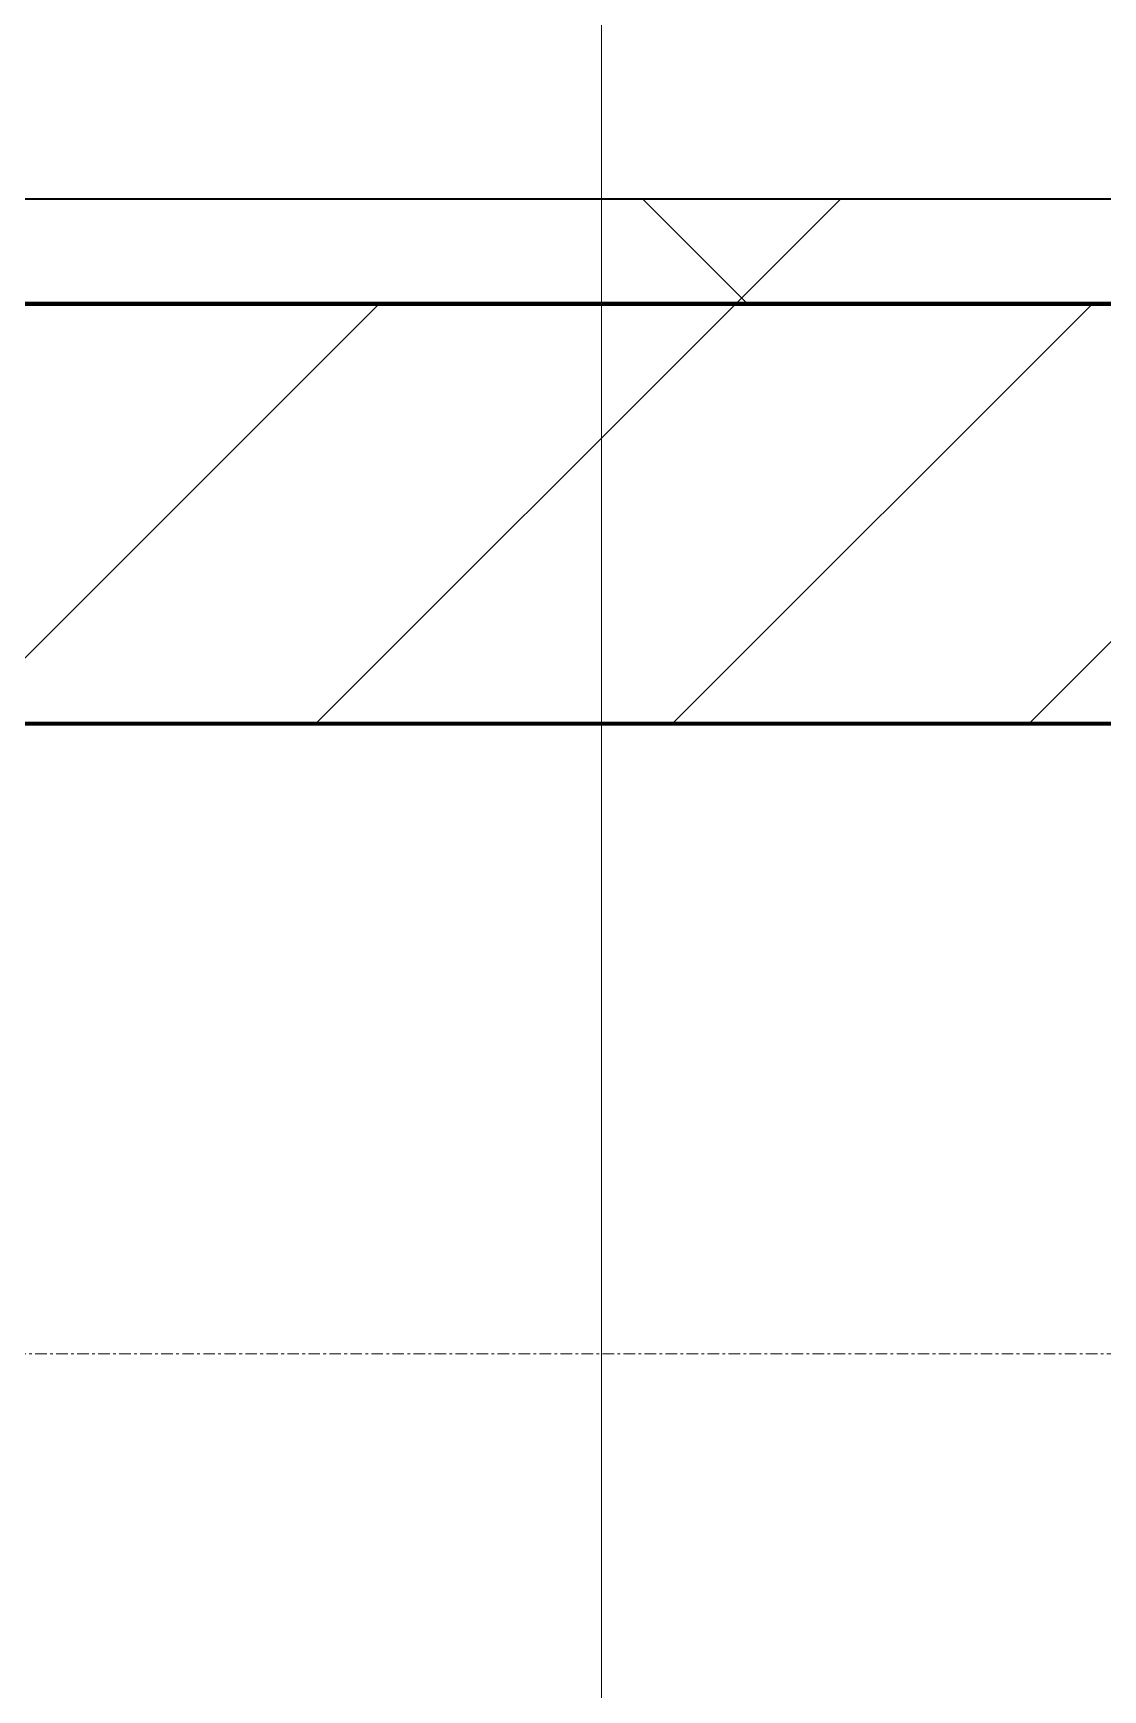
# Model space of a CAD drawing. Header units: millimetres. Extents: x -853432 to -773672, y -18171 to 22484.
# Drawn here: x -832319 to -831810, y -4481 to -3692 of the extents above; entities that cross this region are included whole.
import ezdxf
from ezdxf.xclip import XClip

# ---------------------------------------------------------------- set-up
doc = ezdxf.new("R2010")
doc.units = ezdxf.units.MM
doc.header["$XCLIPFRAME"] = 0
doc.linetypes.add('DPA_Grid _ Level 100', pattern=[10, 5.5, -1.6, 1.3, -1.6])
for name, color, linetype, lineweight in [('A-GLAZ-CURT', 2, 'Continuous', 9), ('A-WALL', 5, 'Continuous', 35), ('A-WALL-FNSH', 2, 'Continuous', 35), ('A-WALL-PATT', 1, 'Continuous', 35), ('G-ANNO-TEXT', 3, 'Continuous', 9), ('S-GRID', 251, 'Continuous', 9)]:
    doc.layers.add(name, color=color, linetype=linetype, lineweight=lineweight)
doc.layers.add('A11_ALU.SOLID SHEET', color=2, linetype='Continuous')

# ---------------------------------------------------------------- blocks, each defined once
blk = doc.blocks.new('*U2464')
at = {"layer": 'S-GRID', "linetype": 'DPA_Grid _ Level 100'}
blk.add_line((57000, -7900), (-16649.52, -7900), dxfattribs=at)
blk = doc.blocks.new('PPLS-PP19_Custom Tile Pattern - Custom Tile Pattern-V91-4251-01 ENLARGED CONCOURSE LEVEL - REFLECTED CEILING PLAN - SHEET 2')
at = {"layer": 'A-GLAZ-CURT'}
for p, q in [((-300, 0), (300, 0)), ((300, 0), (-300, 0)), ((195.99, 0), (213.31, 0)), ((213.31, 0), (195.99, 0)), ((230.06, 0), (300, 0)), ((-300, -50), (300, -50)), ((300, -50), (-300, -50))]:
    blk.add_line(p, q, dxfattribs=at)
for points, knots in [([(-26.75, 0), (-27.82, 0), (-36.18, 0), (-53.55, 0), (-78.2, 0), (-110.94, 0), (-130.52, 0), (-147.74, 0), (-149.07, 0)], [-8718.362214, -8718.362214, -8718.362214, -8718.362214, -8532.293389, -8073.216054, -7508.296369, -7004.680444, -6449.282163, -6277.220794, -6277.220794, -6277.220794, -6277.220794]), ([(-126.5, 0), (-122.44, 0), (-108.71, 0), (-86.68, 0), (-63.44, 0), (-54.4, 0), (-48.53, 0), (-30.79, 0), (-18.63, 0), (-1.28, 0), (4.49, 0)], [-5231.017328, -5231.017328, -5231.017328, -5231.017328, -4994.692869, -4542.524482, -4008.285538, -3689.699207, -3546.54457, -3315.260113, -2864.387349, -2490.960632, -2490.960632, -2490.960632, -2490.960632]), ([(-36.33, 0), (-36.43, 0), (-37.27, 0), (-45.02, 0), (-46.13, 0), (-60.59, 0), (-81.23, 0), (-99.51, 0), (-114.02, 0), (-117.28, 0), (-118.78, 0)], [-1855.773136, -1855.773136, -1855.773136, -1855.773136, -1810.870157, -1672.078046, -1405.135169, -1060.00838, -740.068933, -229.489605, -116.330425, 0, 0, 0, 0]), ([(-36.62, 0), (-36.62, 0), (-40.35, 0), (-44.32, 0), (-58.97, 0), (-85.2, 0), (-107.61, 0), (-116.56, 0), (-117.56, 0)], [-4069.478503, -4069.478503, -4069.478503, -4069.478503, -3858.647035, -3538.256648, -2842.901703, -2193.204658, -1433.981041, -985.49888, -985.49888, -985.49888, -985.49888]), ([(5.42, 0), (4.57, 0), (0.7, 0), (-12.23, 0), (-25.64, 0), (-40, 0), (-56.24, 0), (-75.59, 0), (-94, 0), (-112.01, 0), (-114.94, 0), (-115.63, 0)], [-2787.153212, -2787.153212, -2787.153212, -2787.153212, -2720.818881, -2518.50168, -2125.455881, -1792.521578, -1466.981642, -1208.454564, -789.402658, -501.969187, -243.577221, -243.577221, -243.577221, -243.577221]), ([(-29.03, 0), (-33.97, 0), (-43.74, 0), (-56.37, 0), (-71.66, 0), (-77.83, 0), (-82.66, 0), (-83.28, 0), (-83.28, 0)], [-2680.714891, -2680.714891, -2680.714891, -2680.714891, -2413.671296, -2161.752162, -2006.592567, -1646.621388, -1424.436217, -1393.971743, -1393.971743, -1393.971743, -1393.971743]), ([(-83.28, 0), (-83.28, 0), (-82.91, 0), (-76.14, 0), (-62.97, 0), (-48.14, 0), (-36.49, 0), (-33.57, 0), (-29.94, 0), (-28.57, 0)], [-1393.4169, -1393.4169, -1393.4169, -1393.4169, -1353.722004, -1274.333717, -1073.56893, -651.549973, -296.515819, -83.513472, 0, 0, 0, 0]), ([(31.18, 0), (25.97, 0), (11.99, 0), (-16.92, 0), (-44.91, 0), (-61, 0), (-63.74, 0)], [-4496.803627, -4496.803627, -4496.803627, -4496.803627, -4222.080604, -3745.412743, -2981.410125, -2680.530094, -2680.530094, -2680.530094, -2680.530094]), ([(-62.72, 0), (-54.35, 0), (-36.77, 0), (-12.85, 0), (0.39, 0), (4.31, 0)], [-4506.178587, -4506.178587, -4506.178587, -4506.178587, -4065.652676, -3589.737505, -3288.292483, -3288.292483, -3288.292483, -3288.292483]), ([(-62.48, 0), (-60.42, 0), (-51.88, 0), (-34.42, 0), (-29.82, 0), (-29.19, 0)], [-2165.127672, -2165.127672, -2165.127672, -2165.127672, -1809.437387, -963.711516, -666.19313, -666.19313, -666.19313, -666.19313]), ([(-51.83, 0), (-51.83, 0), (-51.78, 0), (-47.4, 0), (-46.01, 0), (-40.22, 0), (-36.78, 0)], [-632.814994, -632.814994, -632.814994, -632.814994, -627.965721, -508.377888, -260.442412, 0, 0, 0, 0]), ([(76.63, 0), (74.8, 0), (67.65, 0), (53.52, 0), (37, 0), (24.07, 0), (12.82, 0), (-2.9, 0), (-20.62, 0), (-32.81, 0), (-44.85, 0), (-51.43, 0), (-51.79, 0)], [-3095.572228, -3095.572228, -3095.572228, -3095.572228, -2950.589685, -2634.532728, -2313.748533, -2106.613311, -1925.670641, -1617.263037, -1290.787923, -1039.307308, -819.71621, -644.910881, -644.910881, -644.910881, -644.910881]), ([(-41.76, 0), (-39.9, 0), (-37.72, 0), (-36.92, 0), (-36.77, 0)], [-4270.495146, -4270.495146, -4270.495146, -4270.495146, -4161.040818, -4106.245333, -4106.245333, -4106.245333, -4106.245333]), ([(-36.78, 0), (-32.43, 0), (-19.22, 0), (8.83, 0), (43.36, 0), (70.92, 0), (82.12, 0), (83.66, 0)], [-6191.144455, -6191.144455, -6191.144455, -6191.144455, -5862.463379, -5340.621928, -4573.028122, -4094.177415, -3869.465285, -3869.465285, -3869.465285, -3869.465285]), ([(-36.29, 0), (-36.29, 0), (-34.66, 0), (-28.88, 0), (-26.95, 0), (-26.54, 0)], [-9150.272121, -9150.272121, -9150.272121, -9150.272121, -9057.163041, -8919.836787, -8834.607043, -8834.607043, -8834.607043, -8834.607043]), ([(30.82, 0), (29.27, 0), (20.14, 0), (3.54, 0), (-16.58, 0), (-34.76, 0), (-36.04, 0)], [-10462.034656, -10462.034656, -10462.034656, -10462.034656, -10363.088938, -9884.23066, -9424.652049, -9182.880979, -9182.880979, -9182.880979, -9182.880979]), ([(-33.34, 0), (-33.34, 0), (-32.93, 0), (-31.16, 0), (-30.52, 0)], [-2415.024266, -2415.024266, -2415.024266, -2415.024266, -2357.633367, -2323.618664, -2323.618664, -2323.618664, -2323.618664]), ([(4.21, 0), (3.12, 0), (-4.61, 0), (-17.84, 0), (-30.57, 0), (-31.82, 0), (-32, 0)], [-3388.610552, -3388.610552, -3388.610552, -3388.610552, -3333.063701, -2994.501669, -2698.150104, -2614.070998, -2614.070998, -2614.070998, -2614.070998]), ([(-30.76, 0), (-30.73, 0), (-29.99, 0), (-23.47, 0), (-15.75, 0), (-15.19, 0)], [-54176.191683, -54176.191683, -54176.191683, -54176.191683, -54157.274271, -53749.15266, -53717.791567, -53717.791567, -53717.791567, -53717.791567]), ([(-30.52, 0), (-27.11, 0), (-17.83, 0), (5.99, 0), (22.06, 0), (37.44, 0), (45.92, 0), (57.76, 0), (64.47, 0), (71.71, 0), (73.29, 0), (73.74, 0)], [-2323.618664, -2323.618664, -2323.618664, -2323.618664, -2142.497158, -1716.209403, -1206.526904, -1089.329421, -901.315459, -753.071572, -495.328968, -421.953223, -387.269777, -387.269777, -387.269777, -387.269777]), ([(-13, 0), (-14.35, 0), (-17.68, 0), (-25.97, 0), (-29.52, 0), (-30.21, 0)], [-55207.591944, -55207.591944, -55207.591944, -55207.591944, -54789.006179, -54461.685999, -54290.791712, -54290.791712, -54290.791712, -54290.791712]), ([(4.3, 0), (3.36, 0), (-2.22, 0), (-13.89, 0), (-24.92, 0), (-29.03, 0)], [-3375.715047, -3375.715047, -3375.715047, -3375.715047, -3285.499107, -2903.012179, -2680.714891, -2680.714891, -2680.714891, -2680.714891]), ([(-28.98, 0), (-28.66, 0), (-27.39, 0), (-24.45, 0), (-22.56, 0)], [-166.548282, -166.548282, -166.548282, -166.548282, -102.06493, 0, 0, 0, 0]), ([(-28.57, 0), (-26.93, 0), (-20.29, 0), (-11.45, 0), (-1.37, 0), (4.06, 0), (4.44, 0)], [-5361.429781, -5361.429781, -5361.429781, -5361.429781, -5261.36855, -5050.479954, -4785.90057, -4765.715361, -4765.715361, -4765.715361, -4765.715361]), ([(-22.56, 0), (-20.27, 0), (-17.03, 0), (-11.36, 0), (-7.66, 0), (-6.6, 0), (-6.44, 0)], [-56468.192263, -56468.192263, -56468.192263, -56468.192263, -56344.022017, -56303.229861, -56166.290093, -56124.392176, -56124.392176, -56124.392176, -56124.392176]), ([(-15.19, 0), (-13.07, 0), (7.48, 0), (42.82, 0), (88.72, 0), (120.63, 0), (138.28, 0), (138.53, 0)], [-461.142613, -461.142613, -461.142613, -461.142613, -429.606584, -390.253598, -346.313304, -291.370682, -290.5735, -290.5735, -290.5735, -290.5735]), ([(-6.54, 0), (-6.73, 0), (-7.2, 0), (-7.6, 0), (-7.79, 0)], [-56009.792147, -56009.792147, -56009.792147, -56009.792147, -55949.290093, -55895.192118, -55895.192118, -55895.192118, -55895.192118]), ([(-2.63, 0), (-2.47, 0), (-1.22, 0), (4.92, 0), (15.97, 0), (22.54, 0), (24.49, 0)], [-226.825321, -226.825321, -226.825321, -226.825321, -220.269177, -206.416616, -198.214427, -187.717507, -187.717507, -187.717507, -187.717507]), ([(4.43, 0), (3, 0), (0.51, 0), (-1.67, 0), (-2.25, 0)], [-258.111572, -258.111572, -258.111572, -258.111572, -246.234814, -234.646884, -234.646884, -234.646884, -234.646884]), ([(103.09, 0), (101.08, 0), (86.31, 0), (63.34, 0), (35.84, 0), (16.02, 0), (8.49, 0), (5.28, 0)], [-375.435014, -375.435014, -375.435014, -375.435014, -369.147452, -330.153101, -307.516438, -285.83788, -260.392522, -260.392522, -260.392522, -260.392522]), ([(70.61, 0), (66.16, 0), (55.8, 0), (39.61, 0), (25.86, 0), (12.37, 0), (5.33, 0)], [-4647.237329, -4647.237329, -4647.237329, -4647.237329, -4326.416877, -4098.545751, -3766.694881, -3407.710664, -3407.710664, -3407.710664, -3407.710664]), ([(5.34, 0), (8.24, 0), (13.87, 0), (21.24, 0), (24.62, 0), (24.72, 0), (24.72, 0)], [-4750.045326, -4750.045326, -4750.045326, -4750.045326, -4596.498881, -4445.288762, -4384.376941, -4376.041937, -4376.041937, -4376.041937, -4376.041937]), ([(5.44, 0), (5.89, 0), (11.4, 0), (15.02, 0), (22.91, 0), (31, 0), (39.04, 0), (51.19, 0), (58.74, 0), (61.34, 0), (61.45, 0)], [-2469.909231, -2469.909231, -2469.909231, -2469.909231, -2439.246196, -2084.094819, -1956.422387, -1818.904206, -1645.594513, -1443.202566, -1228.752106, -1120.932285, -1120.932285, -1120.932285, -1120.932285]), ([(8.33, 0), (8.19, 0), (7.63, 0), (6.48, 0), (5.45, 0)], [-3574.286521, -3574.286521, -3574.286521, -3574.286521, -3526.962355, -3414.826412, -3414.826412, -3414.826412, -3414.826412]), ([(5.48, 0), (7.78, 0), (9.7, 0), (10.14, 0), (10.18, 0)], [-3257.157361, -3257.157361, -3257.157361, -3257.157361, -3066.359526, -3044.715262, -3044.715262, -3044.715262, -3044.715262]), ([(9.32, 0), (9.08, 0), (8.22, 0), (6.95, 0), (5.95, 0)], [-2922.926651, -2922.926651, -2922.926651, -2922.926651, -2882.788014, -2801.138041, -2801.138041, -2801.138041, -2801.138041]), ([(24.69, 0), (24.54, 0), (20.99, 0), (15.48, 0), (10.8, 0), (9.63, 0)], [-4368.572414, -4368.572414, -4368.572414, -4368.572414, -4306.476363, -4080.000647, -3772.857994, -3772.857994, -3772.857994, -3772.857994]), ([(18.16, 0), (19.15, 0), (24.25, 0), (25.66, 0), (26.12, 0)], [-5700.113719, -5700.113719, -5700.113719, -5700.113719, -5554.232259, -5302.431367, -5302.431367, -5302.431367, -5302.431367]), ([(74.29, 0), (73.97, 0), (70.43, 0), (62.26, 0), (51.85, 0), (43.81, 0), (29.53, 0), (20.67, 0), (18.85, 0), (18.16, 0)], [-6943.444139, -6943.444139, -6943.444139, -6943.444139, -6924.452779, -6738.82075, -6548.303034, -6314.283804, -6135.05769, -5972.647715, -5832.674503, -5832.674503, -5832.674503, -5832.674503]), ([(27.44, 0), (27.9, 0), (29.54, 0), (38.07, 0), (53.39, 0), (71.67, 0), (84.83, 0), (86.01, 0), (92.51, 0), (94.33, 0)], [-5037.309798, -5037.309798, -5037.309798, -5037.309798, -4887.603822, -4705.298446, -4353.683244, -3960.84581, -3759.045785, -3336.541051, -2783.776468, -2783.776468, -2783.776468, -2783.776468]), ([(27.89, 0), (29.09, 0), (33.4, 0), (48.37, 0), (62.74, 0), (71.89, 0), (73.96, 0)], [-147.777612, -147.777612, -147.777612, -147.777612, -135.792042, -118.513713, -97.899267, -91.861759, -91.861759, -91.861759, -91.861759]), ([(53.18, 0), (53.06, 0), (52.22, 0), (44.99, 0), (36.46, 0), (30.82, 0)], [-622.740158, -622.740158, -622.740158, -622.740158, -566.066452, -360.610861, 0, 0, 0, 0]), ([(136.44, 0), (121.66, 0), (86.93, 0), (51.16, 0), (31.18, 0)], [-106.750556, -106.750556, -106.750556, -106.750556, -59.610984, 0, 0, 0, 0]), ([(142.84, 0), (142.25, 0), (132.27, 0), (109.77, 0), (76.86, 0), (57.82, 0), (46.51, 0), (41.18, 0), (36.02, 0), (35.54, 0), (35.54, 0)], [-462.196269, -462.196269, -462.196269, -462.196269, -458.593899, -401.860199, -357.622665, -341.267687, -334.000314, -326.15566, -319.318397, -317.489778, -317.489778, -317.489778, -317.489778]), ([(36.29, 0), (37.77, 0), (48.82, 0), (59.69, 0), (69.19, 0), (73.7, 0)], [-314.598523, -314.598523, -314.598523, -314.598523, -305.899624, -287.17622, -270.319199, -270.319199, -270.319199, -270.319199]), ([(61.47, 0), (61.47, 0), (61.21, 0), (54.61, 0), (53.71, 0), (53.56, 0)], [-1113.311073, -1113.311073, -1113.311073, -1113.311073, -1096.402191, -891.204116, -747.28819, -747.28819, -747.28819, -747.28819]), ([(74.13, 0), (73.48, 0), (72.34, 0), (71.05, 0), (70.61, 0)], [-96.817444, -96.817444, -96.817444, -96.817444, -31.537676, 0, 0, 0, 0]), ([(74.27, 0), (79.65, 0), (99.63, 0), (124.45, 0), (132.42, 0), (134.6, 0)], [-269.603509, -269.603509, -269.603509, -269.603509, -249.500363, -194.761443, -152.241002, -152.241002, -152.241002, -152.241002]), ([(74.27, 0), (83.85, 0), (102.19, 0), (116.36, 0), (128.63, 0), (128.95, 0)], [-91.564347, -91.564347, -91.564347, -91.564347, -63.759246, -39.050993, -35.895543, -35.895543, -35.895543, -35.895543]), ([(74.49, 0), (74.83, 0), (75.56, 0), (76.03, 0), (76.21, 0)], [-366.301547, -366.301547, -366.301547, -366.301547, -334.951786, -290.452333, -290.452333, -290.452333, -290.452333]), ([(114.39, 0), (114.2, 0), (112.08, 0), (105.42, 0), (92.38, 0), (85.79, 0), (77.67, 0), (74.51, 0)], [-8148.58938, -8148.58938, -8148.58938, -8148.58938, -8105.191388, -7723.759874, -7531.75727, -7135.649961, -6947.744629, -6947.744629, -6947.744629, -6947.744629]), ([(94.4, 0), (94.4, 0), (94.64, 0), (99.11, 0), (108.97, 0), (120.79, 0), (139.94, 0), (163.31, 0), (185.23, 0), (193.62, 0), (194.69, 0), (194.79, 0)], [-2348.345796, -2348.345796, -2348.345796, -2348.345796, -2310.419338, -2233.599744, -2052.234781, -1843.028543, -1530.39897, -1095.004608, -529.74427, -295.064701, -265.121568, -265.121568, -265.121568, -265.121568]), ([(129.02, 0), (129.02, 0), (124.41, 0), (122.35, 0), (114.96, 0), (108.04, 0), (103.09, 0)], [-35.386604, -35.386604, -35.386604, -35.386604, -31.430235, -22.807238, -15.488593, 0, 0, 0, 0]), ([(142.4, 0), (142.14, 0), (139.21, 0), (134.04, 0), (126.24, 0), (118.6, 0), (114.23, 0), (111.98, 0), (105.66, 0), (105.23, 0), (105.23, 0)], [-9864.081881, -9864.081881, -9864.081881, -9864.081881, -9847.788484, -9677.714971, -9567.007022, -9453.21225, -9220.200448, -9012.77275, -8966.157302, -8929.495943, -8929.495943, -8929.495943, -8929.495943]), ([(105.26, 0), (105.52, 0), (111.01, 0), (112.65, 0), (113.59, 0)], [-8920.561005, -8920.561005, -8920.561005, -8920.561005, -8814.835624, -8577.462505, -8577.462505, -8577.462505, -8577.462505]), ([(128.58, 0), (128.8, 0), (130.16, 0), (139.26, 0), (152.67, 0), (161.24, 0), (162.19, 0), (162.75, 0)], [-633.326174, -633.326174, -633.326174, -633.326174, -627.736123, -618.981161, -602.094757, -592.980799, -581.414464, -581.414464, -581.414464, -581.414464]), ([(137.1, 0), (136, 0), (133.64, 0), (129.87, 0), (129.11, 0)], [-670.405967, -670.405967, -670.405967, -670.405967, -651.020627, -640.742133, -640.742133, -640.742133, -640.742133]), ([(168.37, 0), (167.68, 0), (162.74, 0), (154.16, 0), (143.23, 0)], [-543.375029, -543.375029, -543.375029, -543.375029, -530.793311, -462.996784, -462.996784, -462.996784, -462.996784]), ([(157.9, 0), (156.77, 0), (152.06, 0), (146.54, 0), (143.25, 0)], [-10292.955006, -10292.955006, -10292.955006, -10292.955006, -10098.273015, -9882.407644, -9882.407644, -9882.407644, -9882.407644]), ([(193.8, 0), (193.33, 0), (190.11, 0), (183.13, 0), (171, 0), (161.95, 0), (161.28, 0), (158.35, 0), (157.85, 0), (157.77, 0)], [-11665.349007, -11665.349007, -11665.349007, -11665.349007, -11565.880756, -11105.624034, -10839.086983, -10768.332124, -10666.779182, -10580.760289, -10550.278881, -10550.278881, -10550.278881, -10550.278881]), ([(300, 0), (286.53, 0), (254.22, 0), (207.11, 0), (177.41, 0), (159.34, 0), (158.33, 0), (158.3, 0)], [-285.253232, -285.253232, -285.253232, -285.253232, -244.693688, -187.987675, -143.776725, -129.632772, -123.352749, -123.352749, -123.352749, -123.352749]), ([(159.07, 0), (159.13, 0), (160.84, 0), (165.21, 0), (174.15, 0), (185.98, 0), (208.82, 0), (219.42, 0), (230.06, 0)], [-115.643202, -115.643202, -115.643202, -115.643202, -114.681583, -87.660824, -65.295536, -41.623857, -24.459831, 0, 0, 0, 0]), ([(162.75, 0), (165.4, 0), (170.91, 0), (172.61, 0), (172.61, 0)], [-111.264224, -111.264224, -111.264224, -111.264224, -56.742688, -19.085662, -19.085662, -19.085662, -19.085662]), ([(247.1, 0), (246.76, 0), (245.04, 0), (238.34, 0), (226.56, 0), (221.1, 0), (200.27, 0), (182.99, 0), (174.27, 0), (169.67, 0), (168.99, 0)], [-9649.085549, -9649.085549, -9649.085549, -9649.085549, -9581.591397, -9406.094246, -9221.510254, -9016.44624, -8717.832359, -8253.978395, -8152.463617, -8069.855175, -8069.855175, -8069.855175, -8069.855175]), ([(215.22, 0), (214.62, 0), (210.55, 0), (203.98, 0), (187.54, 0), (175.3, 0), (169.49, 0)], [-203.825446, -203.825446, -203.825446, -203.825446, -198.527383, -184.406837, -162.427601, -142.916156, -142.916156, -142.916156, -142.916156]), ([(171.51, 0), (176.48, 0), (193.23, 0), (201.73, 0), (208.81, 0), (213.9, 0), (241.96, 0), (266.73, 0), (281.71, 0), (291.71, 0), (296.52, 0), (297.86, 0), (298.09, 0)], [-7971.819559, -7971.819559, -7971.819559, -7971.819559, -7784.112253, -7606.717214, -7289.299508, -7042.621073, -6582.165592, -6068.460911, -5766.029927, -5566.724884, -5280.360606, -5199.253518, -5199.253518, -5199.253518, -5199.253518]), ([(172.07, 0), (177.66, 0), (187.87, 0), (201.08, 0), (207.47, 0), (213.96, 0), (215.11, 0)], [-255.364076, -255.364076, -255.364076, -255.364076, -237.955587, -223.92608, -215.862851, -208.75215, -208.75215, -208.75215, -208.75215]), ([(300, 0), (288.22, 0), (262, 0), (230.43, 0), (219.94, 0), (219.02, 0)], [-12528.858583, -12528.858583, -12528.858583, -12528.858583, -11905.454923, -11162.864862, -10856.732305, -10856.732305, -10856.732305, -10856.732305]), ([(219.9, 0), (220.86, 0), (227.84, 0), (242.06, 0), (246.54, 0), (246.96, 0)], [-10670.940496, -10670.940496, -10670.940496, -10670.940496, -10511.382485, -9925.173265, -9834.877357, -9834.877357, -9834.877357, -9834.877357]), ([(284.76, 0), (284.76, 0), (285.09, 0), (287.47, 0), (293.59, 0), (297.76, 0), (300, 0)], [-4110.630118, -4110.630118, -4110.630118, -4110.630118, -4053.389046, -3959.664717, -3862.421465, -3746.95702, -3746.95702, -3746.95702, -3746.95702]), ([(297.38, 0), (295.84, 0), (291.62, 0), (285.38, 0), (284.87, 0)], [-4803.172655, -4803.172655, -4803.172655, -4803.172655, -4358.271401, -4143.037883, -4143.037883, -4143.037883, -4143.037883])]:
    blk.add_open_spline(points, degree=3, knots=knots, dxfattribs=at)
for points in [[(-39.84, 0), (-39.08, 0), (-38.11, 0), (-37.36, 0)], [(24.49, 0), (25.23, 0), (25.72, 0), (26.04, 0)], [(76.22, 0), (75.87, 0), (75.2, 0), (74.32, 0)], [(80.35, 0), (79.57, 0), (78.27, 0), (76.63, 0)], [(84.06, 0), (83.48, 0), (82.41, 0), (81.72, 0)], [(168.74, 0), (168.74, 0), (169.81, 0), (171.51, 0)], [(195.11, 0), (194.91, 0), (194.44, 0), (193.8, 0)]]:
    blk.add_open_spline(points, degree=3, dxfattribs=at)
blk = doc.blocks.new('PPLS-PP19_Custom Tile Pattern - Custom Tile Pattern-V92-4251-01 ENLARGED CONCOURSE LEVEL - REFLECTED CEILING PLAN - SHEET 2')
at = {"layer": 'A-GLAZ-CURT'}
for p, q in [((-300, 0), (300, 0)), ((300, 0), (-300, 0)), ((-293.07, 0), (-275.75, 0)), ((-275.75, 0), (-293.07, 0)), ((-222.32, 0), (-205, 0)), ((-205, 0), (-222.32, 0)), ((-300, -50), (300, -50)), ((300, -50), (-300, -50))]:
    blk.add_line(p, q, dxfattribs=at)
at = {"layer": 'A-GLAZ-CURT', "flags": 128}
for points in [[(-300, 0), (-291.56, 0), (-283.3, 0), (-275.2, 0), (-267.26, 0), (-259.45, 0), (-251.77, 0), (-244.2, 0), (-236.74, 0), (-229.36, 0), (-222.06, 0), (-214.83, 0), (-207.71, 0), (-200.76, 0), (-194.02, 0), (-187.54, 0), (-181.38, 0)], [(-128.55, 0), (-134.16, 0), (-140.03, 0), (-145.5, 0), (-150.63, 0), (-155.53, 0), (-160.27, 0), (-164.95, 0), (-169.65, 0), (-174.47, 0), (-179.49, 0), (-184.81, 0), (-190.44, 0), (-196.37, 0), (-202.58, 0), (-209.04, 0), (-215.73, 0), (-222.63, 0), (-229.72, 0), (-236.97, 0), (-244.39, 0), (-251.96, 0), (-259.67, 0), (-267.51, 0), (-275.48, 0), (-283.55, 0), (-291.73, 0), (-300, 0)], [(-181, 0), (-175.58, 0), (-170.25, 0), (-165.64, 0), (-162.01, 0), (-159.53, 0), (-157.46, 0), (-154.52, 0), (-149.42, 0), (-141.84, 0), (-132.81, 0), (-126.08, 0)]]:
    blk.add_lwpolyline(points, dxfattribs=at)
at = {"layer": 'A-GLAZ-CURT'}
for points, knots in [([(-300, 0), (-284.65, 0), (-236.57, 0), (-174.61, 0), (-129.95, 0), (-110.8, 0), (-99.5, 0), (-91.46, 0)], [-5323.127839, -5323.127839, -5323.127839, -5323.127839, -4502.809032, -2700.551212, -1002.059161, -460.363443, 0, 0, 0, 0]), ([(-72.93, 0), (-75.51, 0), (-91.45, 0), (-134.08, 0), (-202.69, 0), (-262.56, 0), (-294.48, 0), (-300, 0)], [-19442.345229, -19442.345229, -19442.345229, -19442.345229, -18935.241197, -17136.203329, -15131.813646, -13729.592194, -13439.944408, -13439.944408, -13439.944408, -13439.944408]), ([(-180.98, 0), (-182.38, 0), (-189.41, 0), (-209.77, 0), (-232.01, 0), (-255.22, 0), (-262.59, 0), (-264.9, 0), (-265.4, 0)], [-1844.507608, -1844.507608, -1844.507608, -1844.507608, -1755.085331, -1400.429864, -858.079193, -543.655514, -208.940337, 0, 0, 0, 0]), ([(-258.6, 0), (-257.91, 0), (-254.26, 0), (-241.25, 0), (-225.99, 0), (-213.1, 0), (-200.2, 0), (-190.34, 0), (-183.44, 0), (-181.92, 0)], [-5722.54675, -5722.54675, -5722.54675, -5722.54675, -5657.471696, -5413.335975, -5017.494783, -4832.723979, -4666.091899, -4349.945572, -4263.105297, -4263.105297, -4263.105297, -4263.105297]), ([(-181.38, 0), (-186.68, 0), (-200.51, 0), (-216.65, 0), (-231.26, 0), (-233.46, 0), (-234, 0)], [-1707.279905, -1707.279905, -1707.279905, -1707.279905, -1422.553702, -978.033455, -846.069444, -682.911962, -682.911962, -682.911962, -682.911962]), ([(-233.49, 0), (-233.44, 0), (-232.38, 0), (-230.74, 0), (-225.3, 0), (-223.63, 0)], [-455.274641, -455.274641, -455.274641, -455.274641, -440.605512, -119.536984, 0, 0, 0, 0]), ([(-223.63, 0), (-219.39, 0), (-206.17, 0), (-191.99, 0), (-182.53, 0), (-181.02, 0)], [-5463.295695, -5463.295695, -5463.295695, -5463.295695, -5161.076232, -4739.070012, -4659.198317, -4659.198317, -4659.198317, -4659.198317]), ([(-133.82, 0), (-135.51, 0), (-137.8, 0), (-149.31, 0), (-162.01, 0), (-172.68, 0), (-180.09, 0), (-181.01, 0)], [-2731.647847, -2731.647847, -2731.647847, -2731.647847, -2418.507304, -2308.929706, -2113.765672, -1763.376603, -1713.956167, -1713.956167, -1713.956167, -1713.956167]), ([(-180.72, 0), (-177.14, 0), (-167.42, 0), (-152.12, 0), (-136.84, 0), (-127.33, 0), (-124.19, 0), (-123.43, 0), (-123.28, 0)], [-4653.918555, -4653.918555, -4653.918555, -4653.918555, -4465.409639, -4149.119819, -3839.893365, -3647.167523, -3488.92562, -3439.852845, -3439.852845, -3439.852845, -3439.852845]), ([(-137.88, 0), (-140.56, 0), (-147.66, 0), (-147.69, 0), (-158.72, 0), (-171.81, 0), (-177.63, 0), (-180.28, 0)], [-3187.727384, -3187.727384, -3187.727384, -3187.727384, -2919.378265, -2477.344047, -2237.412286, -2029.680487, -1859.507641, -1859.507641, -1859.507641, -1859.507641]), ([(-179.89, 0), (-175.9, 0), (-168.55, 0), (-158.7, 0), (-157.22, 0)], [-4224.698943, -4224.698943, -4224.698943, -4224.698943, -4000.813434, -3840.635403, -3840.635403, -3840.635403, -3840.635403]), ([(-152.35, 0), (-151.03, 0), (-147.71, 0), (-143.57, 0), (-138.62, 0)], [-3494.978217, -3494.978217, -3494.978217, -3494.978217, -3371.022232, -3227.460399, -3227.460399, -3227.460399, -3227.460399]), ([(-118.78, 0), (-121.86, 0), (-126.28, 0), (-136.96, 0), (-147.46, 0), (-150.03, 0), (-150.57, 0)], [-5938.474035, -5938.474035, -5938.474035, -5938.474035, -5700.061948, -5508.838257, -5298.784692, -5196.16478, -5196.16478, -5196.16478, -5196.16478]), ([(-150.34, 0), (-150.07, 0), (-147.75, 0), (-142.6, 0), (-127.86, 0), (-116.42, 0), (-112.25, 0)], [-4948.728362, -4948.728362, -4948.728362, -4948.728362, -4883.323924, -4440.880425, -4054.690705, -3835.264481, -3835.264481, -3835.264481, -3835.264481]), ([(-26.75, 0), (-27.82, 0), (-36.18, 0), (-53.55, 0), (-78.2, 0), (-110.94, 0), (-130.52, 0), (-147.74, 0), (-149.07, 0)], [-8718.362214, -8718.362214, -8718.362214, -8718.362214, -8532.293389, -8073.216054, -7508.296369, -7004.680444, -6449.282163, -6277.220794, -6277.220794, -6277.220794, -6277.220794]), ([(-148.23, 0), (-146.94, 0), (-140.15, 0), (-137.28, 0), (-133.93, 0), (-128.78, 0), (-126.5, 0)], [-6162.058746, -6162.058746, -6162.058746, -6162.058746, -6017.569127, -5560.701257, -5364.112219, -5231.017328, -5231.017328, -5231.017328, -5231.017328]), ([(-112.66, 0), (-117.34, 0), (-126.04, 0), (-139.03, 0), (-146.11, 0), (-146.95, 0)], [-1190.970275, -1190.970275, -1190.970275, -1190.970275, -945.742622, -741.901385, -489.130243, -489.130243, -489.130243, -489.130243]), ([(-146.69, 0), (-146.59, 0), (-145.49, 0), (-135.69, 0), (-128.29, 0), (-125.15, 0)], [-420.34245, -420.34245, -420.34245, -420.34245, -406.956646, -290.263673, 0, 0, 0, 0]), ([(-127.41, 0), (-131.63, 0), (-133.16, 0), (-134.09, 0), (-134.15, 0)], [-8540.990293, -8540.990293, -8540.990293, -8540.990293, -8266.114998, -8246.473386, -8246.473386, -8246.473386, -8246.473386]), ([(-134.15, 0), (-133.32, 0), (-130.31, 0), (-117.33, 0), (-92.04, 0), (-74.02, 0), (-62.74, 0), (-60.36, 0), (-59.97, 0)], [-7657.439573, -7657.439573, -7657.439573, -7657.439573, -7293.749979, -6839.55839, -6236.997189, -5713.340575, -5140.470607, -5006.787413, -5006.787413, -5006.787413, -5006.787413]), ([(-120.13, 0), (-120.14, 0), (-120.24, 0), (-121.3, 0), (-129.25, 0), (-133.82, 0)], [-2933.992132, -2933.992132, -2933.992132, -2933.992132, -2920.575025, -2840.280255, -2731.647847, -2731.647847, -2731.647847, -2731.647847])]:
    blk.add_open_spline(points, degree=3, knots=knots, dxfattribs=at)
blk = doc.blocks.new('*U634')
at = {"layer": 'A-GLAZ-CURT'}
for name, p in [('PPLS-PP19_Custom Tile Pattern - Custom Tile Pattern-V91-4251-01 ENLARGED CONCOURSE LEVEL - REFLECTED CEILING PLAN - SHEET 2', (3602.37, -7350)), ('PPLS-PP19_Custom Tile Pattern - Custom Tile Pattern-V92-4251-01 ENLARGED CONCOURSE LEVEL - REFLECTED CEILING PLAN - SHEET 2', (4202.37, -7350))]:
    blk.add_blockref(name, p, dxfattribs=at)
blk = doc.blocks.new('*U1213')
blk.add_lwpolyline([(22690, -750), (19166.45, -750), (19116.45, -700), (18966.44, -550), (-101025.39, -550), (-101025.39, -6704.96), (-96300, -6704.96), (-96300, -7350), (-94497.63, -7350), (17250, -7350), (17250, -6849.96), (18300, -6849.96), (22690, -6849.96)], close=True)

msp = doc.modelspace()

# ---------------------------------------------------------------- block references
at = {"layer": 'A11_ALU.SOLID SHEET'}
ref = msp.add_blockref('*U1213', (-744682.37, 3579.02), dxfattribs=at)
XClip(ref).set_block_clipping_path([(-104690.1238047112, -9620.0029952966), (-34092.6543255156, 14392.9971737705)])

# ---------------------------------------------------------------- next in the draw order: hatches: boundary and pattern name
at = {"layer": 'A-WALL-PATT', "lineweight": 9}
h = msp.add_hatch(dxfattribs=at)
h.set_pattern_fill('FP_4', color=256, style=0, pattern_type=2)
h.set_pattern_definition([(45, (0, 0), (-212.13203, 212.13203), []), (135, (0, 0), (-212.13203, -212.13203), [])])
h.paths.add_polyline_path([(-779464.45, -3820.98), (-778775.03, -3820.98), (-778775.03, -3770.98), (-827933.88, -3770.98), (-828045.79, -3820.98), (-779602.34, -3820.98)])
h.paths.add_polyline_path([(-828965.42, -3820.98), (-828156.1, -3820.98), (-828044.19, -3770.98), (-841032.37, -3770.98), (-841032.37, -3820.98), (-829103.3, -3820.98)])
h = msp.add_hatch(dxfattribs=at)
h.set_pattern_fill('FP_2', color=256, style=0, pattern_type=2)
h.set_pattern_definition([(45, (0, 0), (-84.852814, 84.852814), [])])
h.paths.add_polyline_path([(-779326.57, -4020.98), (-778775.03, -4020.98), (-778775.03, -3820.98), (-828045.79, -3820.98), (-828336.65, -3950.93), (-828355, -3909.85), (-828156.1, -3820.98), (-841232.37, -3820.98), (-841232.37, -4020.98), (-779878.11, -4020.98)])
h.paths.add_polyline_path([(-828280, -3860.98), (-828285, -3859.64), (-828288.66, -3855.98), (-828289.66, -3848.39), (-828287.07, -3844.76), (-828282.59, -3841.32), (-828280, -3840.98), (-828272.93, -3843.91), (-828270.34, -3848.39), (-828270.34, -3851.81), (-828272.93, -3858.05), (-828279.18, -3860.64)])

# ---------------------------------------------------------------- next in the draw order: linework, layer by layer
at = {"layer": 'A-WALL', "color": 7, "lineweight": 70}
for p, q in [((-834380, -3820.98), (-831980, -3820.98)), ((-831980, -3820.98), (-834380, -3820.98)), ((-831980, -3820.98), (-830780, -3820.98)), ((-830780, -3820.98), (-831980, -3820.98)), ((-831980, -4020.98), (-834380, -4020.98)), ((-830780, -4020.98), (-831980, -4020.98))]:
    msp.add_line(p, q, dxfattribs=at)
at = {"layer": 'A-WALL-FNSH', "color": 250}
for p, q in [((-834380, -3770.98), (-831980, -3770.98)), ((-831980, -3770.98), (-830780, -3770.98))]:
    msp.add_line(p, q, dxfattribs=at)
at = {"layer": 'G-ANNO-TEXT', "color": 10}
msp.add_line((-832048.32, -3349.39), (-832048.32, -10961.49), dxfattribs=at)

# ---------------------------------------------------------------- next in the draw order: block references
for name in ['*U2464', '*U634']:
    msp.add_blockref(name, (-835882.37, 3579.02))

doc.saveas('drawing.dxf')
